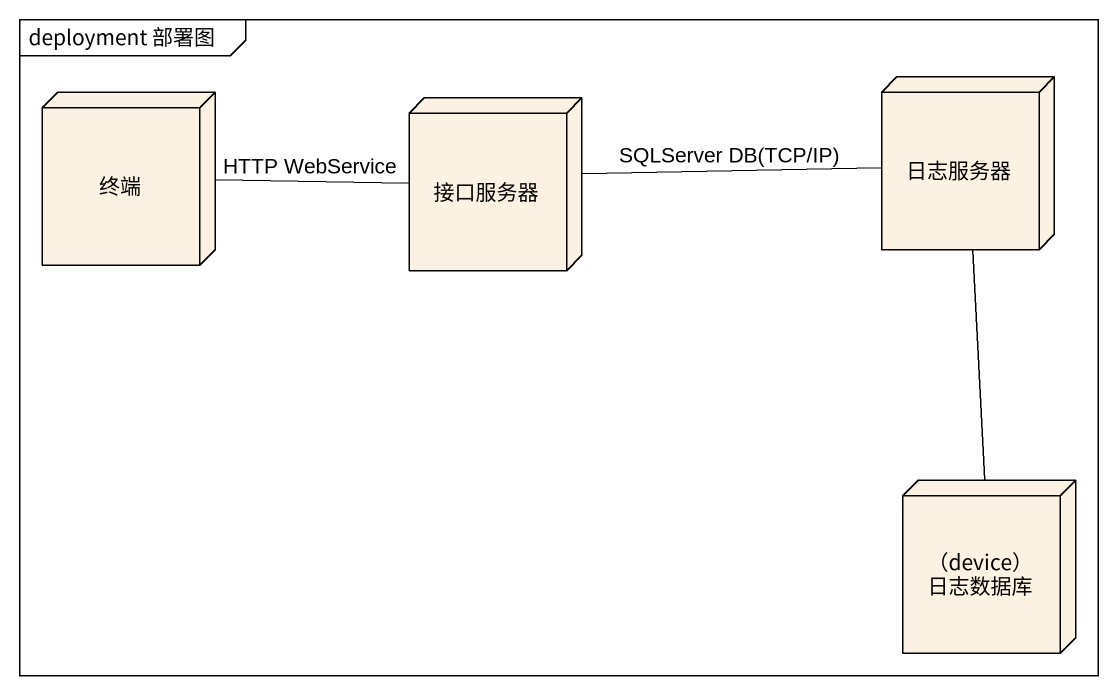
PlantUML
@startuml
mainframe deployment 部署图
node 终端
node 接口服务器
node 日志服务器
node "（device） 日志数据库" as device_日志数据库
终端 -right- 接口服务器 : HTTP WebService
接口服务器 -right- 日志服务器 : SQLServer DB(TCP/IP)
日志服务器 -- device_日志数据库
@enduml
